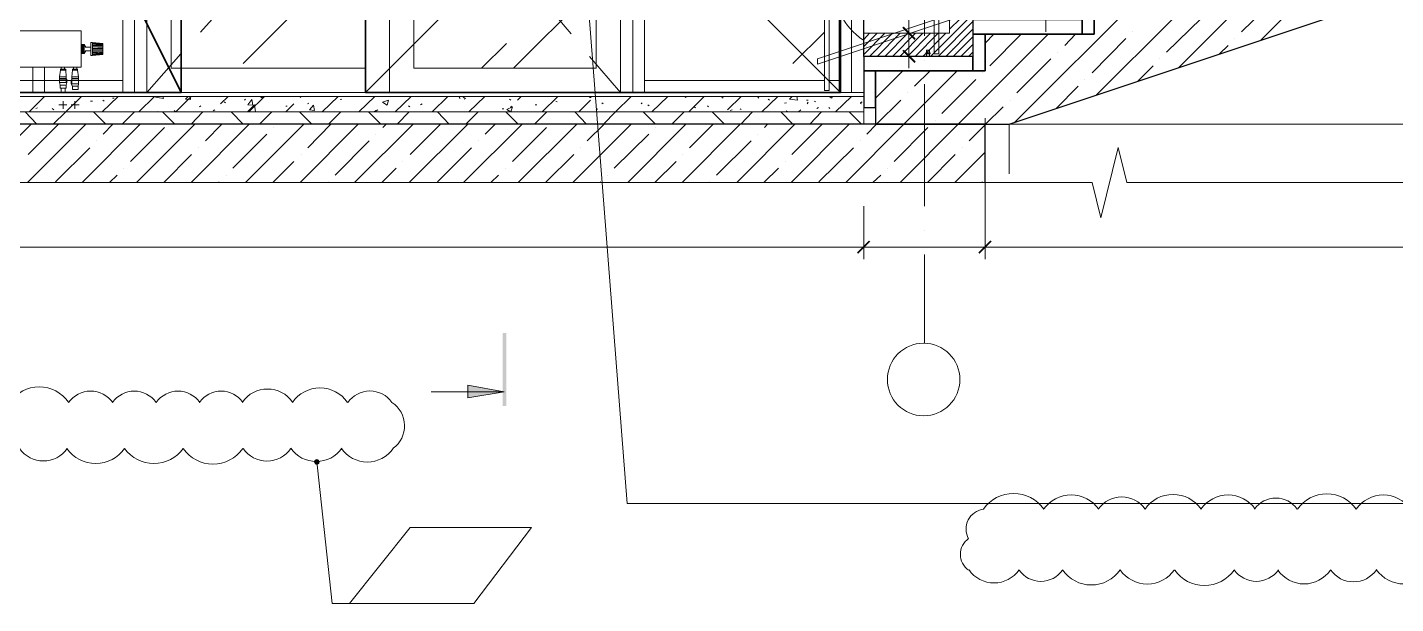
# Model space of a CAD drawing. Header units: millimetres. Extents: x -356862 to 418287, y 0 to 839748.
# Drawn here: x 375108 to 380869, y 766641 to 769067 of the extents above; entities that cross this region are included whole.
import ezdxf

# ---------------------------------------------------------------- set-up
doc = ezdxf.new("R2010")
doc.units = ezdxf.units.MM
doc.layers.add('PDF _Геометрия', color=7, linetype='Continuous', true_color=0xbababa)
doc.layers.add('PDF _Сплошная заливка', color=7, linetype='Continuous', true_color=0xf50000)

msp = doc.modelspace()

# ---------------------------------------------------------------- linework, layer by layer
at = {"color": 1, "lineweight": 35}
for points in [[(374755.3138, 768793.4438), (374755.3138, 770793.4438), (375755.3138, 770793.4438), (375755.3138, 768793.4438), (374755.3138, 768793.4438)], [(374755.3138, 770793.4438), (375755.3138, 768793.4438)], [(376531.1526, 768793.6076), (378531.1526, 770793.6076)], [(376531.1526, 770793.6076), (378531.1526, 768793.6076)]]:
    msp.add_lwpolyline(points, dxfattribs=at)
msp.add_lwpolyline([(376531.1526, 768793.6076), (378531.1526, 768793.6076), (378531.1526, 769793.6076), (376531.1526, 769793.6076)], close=True, dxfattribs=at)
at = {"layer": 'PDF _Геометрия', "color": 150, "lineweight": 30, "true_color": 0x0080ff}
msp.add_lwpolyline([(379139.9154, 776468.0223), (379139.9154, 769098.5377), (379087.9567, 769098.5377), (379087.9567, 768944.8264), (378628.9876, 768944.8264), (378628.9876, 776463.6924)], close=True, dxfattribs=at)
at = {"layer": 'PDF _Геометрия', "color": 8, "lineweight": 25, "true_color": 0x767676}
msp.add_lwpolyline([(378628.9876, 776463.6924), (379139.9154, 776468.0223), (379139.9154, 769098.5377), (379087.9567, 769098.5377), (379087.9567, 768944.8264), (378628.9876, 768944.8264)], close=True, dxfattribs=at)
at = {"layer": 'PDF _Геометрия', "color": 7, "lineweight": 9}
for points in [[(378628.9876, 768944.8264), (378628.9876, 776463.6924)], [(378884.4515, 769031.4243), (378884.4515, 769405.9604)], [(378884.4515, 768929.6718), (378884.4515, 768929.6718)], [(378884.4515, 768314.8264), (378884.4515, 768827.9192)], [(378884.4515, 768213.0738), (378884.4515, 768213.0738)], [(378884.4515, 767736.7852), (378884.4515, 768111.3212)]]:
    msp.add_lwpolyline(points, dxfattribs=at)
at = {"layer": 'PDF _Геометрия', "color": 251, "lineweight": 20, "true_color": 0x545454}
msp.add_lwpolyline([(377117.8536, 773677.4037), (377120.0185, 773651.4243), (377633.1113, 767063.4862), (377728.369, 767063.4862), (382079.9154, 767063.4862)], dxfattribs=at)
at = {"layer": 'PDF _Геометрия', "lineweight": 5}
for points in [[(391302.5959, 773198.9501), (378434.1422, 768912.3522), (378434.1422, 768934.0017), (391302.5959, 773220.5996)], [(376052.6989, 768762.9707), (376057.0288, 768739.1563), (376035.3794, 768741.3212)], [(376312.4928, 768739.1563), (376316.8227, 768717.5068), (376295.1732, 768719.6718)], [(376628.5752, 768760.8058), (376622.0804, 768739.1563), (376602.5959, 768752.146)], [(377150.3278, 768732.6614), (377143.833, 768711.012), (377126.5134, 768721.8367)]]:
    msp.add_lwpolyline(points, close=True, dxfattribs=at)
at = {"layer": 'PDF _Геометрия', "color": 7, "lineweight": 30}
for points in [[(380980.1216, 769499.0532), (380521.1526, 769499.0532), (380521.1526, 769345.3419), (380060.0185, 769345.3419), (380060.0185, 769191.6305), (379598.8845, 769191.6305), (379598.8845, 769037.9192), (379139.9154, 769037.9192), (379139.9154, 768884.2078), (378678.7814, 768884.2078), (378678.7814, 768659.0532), (379241.668, 768659.0532), (391107.7505, 772614.414)], [(379139.9154, 768414.414), (379139.9154, 768659.0532), (372746.8227, 768659.0532)]]:
    msp.add_lwpolyline(points, dxfattribs=at)
at = {"layer": 'PDF _Геометрия', "color": 252, "lineweight": 5, "true_color": 0x989898}
for points in [[(378483.9361, 768843.0738), (378525.0701, 768843.0738), (378525.0701, 768793.28), (378525.0701, 771170.3934), (378525.0701, 772090.4965)], [(378577.0288, 772090.4965), (378577.0288, 771170.3934), (378577.0288, 768793.28)], [(374753.7299, 768843.0738), (375509.2969, 768843.0738), (375509.2969, 768793.28), (375509.2969, 771170.3934), (375509.2969, 772064.5171), (375559.0907, 772064.5171), (375559.0907, 771170.3934), (375559.0907, 768793.28)], [(377656.9257, 768793.28), (377656.9257, 771170.3934), (377656.9257, 772064.5171), (377706.7196, 772064.5171), (377706.7196, 771170.3934), (377706.7196, 768793.28), (377706.7196, 768843.0738), (378464.4515, 768843.0738)]]:
    msp.add_lwpolyline(points, dxfattribs=at)
at = {"layer": 'PDF _Геометрия', "color": 7, "lineweight": 5}
for points in [[(375753.9361, 770932.2491), (375611.0495, 771094.6202), (375611.0495, 768793.28), (375753.9361, 768955.6511)], [(375611.0495, 768793.28), (375611.0495, 771094.6202)], [(377475.0701, 768944.8264), (377604.967, 768793.28), (377604.967, 771094.6202), (377475.0701, 770940.9089)], [(377604.967, 771094.6202), (377604.967, 768793.28)], [(375972.5959, 769200.2903), (375836.2041, 769046.579)], [(377265.0701, 769195.9604), (377397.1319, 769040.0841)], [(374638.9876, 769053.0738), (375333.9361, 769053.0738), (375333.9361, 768899.3625), (374638.9876, 768899.3625)], [(375344.7608, 768964.3109), (375344.7608, 768968.6408), (375344.7608, 768975.1357), (375336.101, 768975.1357), (375336.101, 768977.3006), (375344.7608, 768977.3006), (375344.7608, 768983.7955), (375344.7608, 768988.1254), (375336.101, 768988.1254), (375336.101, 768990.2903), (375344.7608, 768990.2903), (375344.7608, 768992.4553), (375338.266, 768992.4553), (375336.101, 768992.4553), (375336.101, 768990.2903), (375333.9361, 768990.2903), (375333.9361, 768988.1254)], [(375333.9361, 768985.9604), (375333.9361, 768988.1254), (375333.9361, 768985.9604), (375333.9361, 768983.7955), (375333.9361, 768981.6305), (375333.9361, 768979.4656), (375333.9361, 768977.3006), (375333.9361, 768975.1357), (375333.9361, 768972.9707), (375333.9361, 768970.8058), (375333.9361, 768968.6408), (375333.9361, 768966.4759), (375333.9361, 768964.3109)], [(375344.7608, 768990.2903), (375336.101, 768990.2903), (375336.101, 768992.4553), (375336.101, 768994.6202), (375344.7608, 768994.6202), (375346.9257, 768994.6202), (375353.4206, 768983.7955)], [(375336.101, 768992.4553), (375336.101, 768992.4553)], [(375344.7608, 768992.4553), (375336.101, 768992.4553), (375344.7608, 768992.4553)], [(375336.101, 768988.1254), (375336.101, 768988.1254)], [(375344.7608, 768983.7955), (375344.7608, 768981.6305), (375336.101, 768981.6305), (375336.101, 768983.7955)], [(375336.101, 768983.7955), (375336.101, 768983.7955)], [(375344.7608, 768983.7955), (375336.101, 768983.7955), (375344.7608, 768983.7955)], [(375344.7608, 768970.8058), (375344.7608, 768968.6408), (375336.101, 768968.6408), (375336.101, 768970.8058)], [(375336.101, 768970.8058), (375336.101, 768970.8058)], [(375344.7608, 768970.8058), (375336.101, 768970.8058), (375344.7608, 768970.8058)], [(375344.7608, 768994.6202), (375344.7608, 768994.6202)], [(375344.7608, 768992.4553), (375344.7608, 768992.4553)], [(375344.7608, 768992.4553), (375344.7608, 768992.4553)], [(375344.7608, 768983.7955), (375344.7608, 768983.7955)], [(375344.7608, 768970.8058), (375344.7608, 768970.8058)], [(375346.9257, 768957.8161), (375346.9257, 768994.6202)], [(375375.0701, 768983.7955), (375351.2556, 768983.7955)], [(375351.2556, 768983.7955), (375351.2556, 768983.7955)], [(375381.5649, 769003.28), (375375.0701, 769003.28), (375375.0701, 768949.1563), (375381.5649, 768949.1563)], [(375424.8639, 768998.9501), (375381.5649, 769003.28), (375424.8639, 768998.9501), (375424.8639, 768996.7852)], [(375381.5649, 769003.28), (375381.5649, 769003.28)], [(375381.5649, 768998.9501), (375381.5649, 769001.1151), (375424.8639, 768996.7852), (375424.8639, 768994.6202)], [(375381.5649, 769001.1151), (375381.5649, 769001.1151)], [(375381.5649, 768996.7852), (375381.5649, 768998.9501), (375424.8639, 768994.6202), (375424.8639, 768992.4553)], [(375381.5649, 768992.4553), (375381.5649, 768994.6202), (375381.5649, 768996.7852), (375424.8639, 768992.4553), (375424.8639, 768990.2903)], [(375381.5649, 768994.6202), (375381.5649, 768994.6202)], [(375381.5649, 768990.2903), (375381.5649, 768992.4553), (375424.8639, 768990.2903), (375424.8639, 768988.1254)], [(375381.5649, 768985.9604), (375381.5649, 768990.2903), (375424.8639, 768988.1254), (375424.8639, 768983.7955)], [(375381.5649, 768981.6305), (375381.5649, 768983.7955), (375381.5649, 768985.9604), (375424.8639, 768983.7955), (375424.8639, 768979.4656)], [(375381.5649, 768977.3006), (375381.5649, 768981.6305), (375424.8639, 768979.4656), (375424.8639, 768977.3006)], [(375381.5649, 768981.6305), (375381.5649, 768981.6305)], [(375424.8639, 768972.9707), (375424.8639, 768977.3006), (375381.5649, 768977.3006), (375381.5649, 768970.8058), (375424.8639, 768972.9707), (375424.8639, 768968.6408)], [(375381.5649, 768966.4759), (375381.5649, 768968.6408), (375381.5649, 768970.8058)], [(375381.5649, 768970.8058), (375381.5649, 768970.8058)], [(375424.8639, 768998.9501), (375424.8639, 768998.9501)], [(375353.4206, 768968.6408), (375346.9257, 768957.8161), (375344.7608, 768957.8161), (375336.101, 768957.8161), (375336.101, 768959.981), (375344.7608, 768959.981), (375336.101, 768959.981), (375336.101, 768962.146), (375344.7608, 768962.146), (375344.7608, 768959.981), (375338.266, 768959.981), (375336.101, 768959.981), (375336.101, 768962.146), (375333.9361, 768962.146), (375333.9361, 768964.3109), (375333.9361, 768966.4759)], [(375336.101, 768964.3109), (375336.101, 768964.3109)], [(375336.101, 768964.3109), (375336.101, 768964.3109)], [(375344.7608, 768964.3109), (375336.101, 768964.3109), (375344.7608, 768964.3109)], [(375336.101, 768959.981), (375336.101, 768959.981)], [(375344.7608, 768959.981), (375344.7608, 768959.981)], [(375344.7608, 768959.981), (375344.7608, 768959.981)], [(375344.7608, 768957.8161), (375344.7608, 768957.8161)], [(375351.2556, 768968.6408), (375351.2556, 768968.6408)], [(375351.2556, 768968.6408), (375375.0701, 768968.6408)], [(375381.5649, 768962.146), (375381.5649, 768966.4759), (375424.8639, 768968.6408), (375424.8639, 768964.3109)], [(375381.5649, 768959.981), (375381.5649, 768962.146), (375424.8639, 768964.3109), (375424.8639, 768962.146)], [(375381.5649, 768955.6511), (375381.5649, 768957.8161), (375381.5649, 768959.981), (375424.8639, 768962.146), (375424.8639, 768959.981)], [(375381.5649, 768953.4862), (375381.5649, 768955.6511), (375424.8639, 768959.981), (375424.8639, 768957.8161)], [(375381.5649, 768957.8161), (375381.5649, 768957.8161)], [(375424.8639, 768955.6511), (375424.8639, 768955.6511)], [(375130.4309, 768793.28), (375130.4309, 768899.3625), (375180.2247, 768899.3625), (375180.2247, 768793.28)], [(375271.1526, 768851.7336), (375271.1526, 768858.2285), (375243.0082, 768858.2285), (375243.0082, 768851.7336)], [(375249.5031, 768899.3625), (375249.5031, 768890.7027)], [(375264.6577, 768890.7027), (375264.6577, 768899.3625)], [(375323.1113, 768851.7336), (375323.1113, 768858.2285), (375294.967, 768858.2285), (375294.967, 768851.7336)], [(375301.4618, 768899.3625), (375301.4618, 768890.7027)], [(375316.6165, 768890.7027), (375316.6165, 768899.3625)], [(375273.3175, 768834.414), (375271.1526, 768823.5893), (375245.1732, 768823.5893), (375245.1732, 768810.5996), (375271.1526, 768810.5996), (375271.1526, 768823.5893), (375245.1732, 768823.5893), (375243.0082, 768834.414)], [(375249.5031, 768810.5996), (375249.5031, 768793.28)], [(375266.8227, 768793.28), (375266.8227, 768810.5996)], [(375323.1113, 768830.0841), (375320.9464, 768819.2594), (375297.1319, 768819.2594), (375297.1319, 768806.2697), (375320.9464, 768806.2697), (375320.9464, 768819.2594), (375297.1319, 768819.2594), (375292.802, 768830.0841)], [(378628.9876, 768659.0532), (378628.9876, 768793.28), (372746.8227, 768793.28)], [(378628.9876, 768775.9604), (372746.8227, 768775.9604)], [(378628.9876, 768711.012), (372746.8227, 768711.012)], [(379241.668, 768659.0532), (382413.3175, 768659.0532)], [(387448.9876, 768414.414), (387360.2247, 768414.414), (379737.4412, 768414.414), (379700.6371, 768561.6305), (379627.0288, 768265.0326), (379590.2247, 768414.414), (371967.4412, 768414.414), (371878.6783, 768414.414)]]:
    msp.add_lwpolyline(points, dxfattribs=at)
for points in [[(377420.9464, 771094.6202), (376632.9051, 771094.6202), (376632.9051, 768793.28), (376632.9051, 771094.6202), (375795.0701, 771094.6202)], [(375712.802, 768895.0326), (375712.802, 770990.7027), (376531.1526, 770990.7027), (376531.1526, 768895.0326)], [(377503.2144, 768895.0326), (376734.6577, 768895.0326), (376734.6577, 770990.7027), (377503.2144, 770990.7027)], [(375381.5649, 768953.4862), (375424.8639, 768957.8161), (375424.8639, 768955.6511), (375381.5649, 768951.3212)], [(375381.5649, 768951.3212), (375424.8639, 768955.6511), (375424.8639, 768953.4862), (375381.5649, 768949.1563)], [(375247.3381, 768886.3728), (375243.0082, 768858.2285), (375271.1526, 768858.2285), (375268.9876, 768886.3728)], [(375268.9876, 768886.3728), (375268.9876, 768890.7027), (375247.3381, 768890.7027), (375247.3381, 768886.3728)], [(375297.1319, 768886.3728), (375294.967, 768858.2285), (375323.1113, 768858.2285), (375318.7814, 768886.3728)], [(375318.7814, 768886.3728), (375318.7814, 768890.7027), (375297.1319, 768890.7027), (375297.1319, 768886.3728)]]:
    msp.add_lwpolyline(points, close=True, dxfattribs=at)
at = {"layer": 'PDF _Геометрия', "color": 7, "lineweight": 18}
for points in [[(379395.3794, 770787.1975), (379395.3794, 769048.7439)], [(378819.5031, 769345.3419), (378819.5031, 769042.2491)], [(378819.5031, 768895.0326), (378819.5031, 769094.2078)], [(378678.7814, 769042.2491), (378871.4618, 769042.2491)], [(378678.7814, 768944.8264), (378871.4618, 768944.8264)], [(379139.9154, 768685.0326), (379139.9154, 768091.8367), (379139.9154, 768213.0738)], [(378628.9876, 768295.3419), (378628.9876, 768091.8367), (378628.9876, 768314.8264)], [(373666.9257, 768141.6305), (378678.7814, 768141.6305)], [(379191.8742, 768141.6305), (378577.0288, 768141.6305)], [(379087.9567, 768141.6305), (382463.1113, 768141.6305)]]:
    msp.add_lwpolyline(points, dxfattribs=at)
at = {"layer": 'PDF _Геометрия', "color": 254, "lineweight": 5, "true_color": 0xdcdcdc}
for points in [[(376015.8948, 768914.5171), (376531.1526, 769429.7748)], [(377154.6577, 768895.0326), (377462.0804, 769202.4553)], [(378330.2247, 768914.5171), (378464.4515, 769046.579)], [(377020.4309, 768895.0326), (377124.3484, 768998.9501)]]:
    msp.add_lwpolyline(points, dxfattribs=at)
at = {"layer": 'PDF _Геометрия', "lineweight": 5}
for points in [[(378945.0701, 769369.1563), (378945.0701, 768955.6511), (378925.5855, 768955.6511), (378925.5855, 769362.6614)], [(378483.9361, 769263.0738), (378483.9361, 768801.9398), (378464.4515, 768801.9398), (378464.4515, 769263.0738)], [(379265.4824, 768667.713), (379789.4, 769191.6305)], [(380220.2247, 769048.7439), (380365.2763, 769191.6305)], [(379609.7093, 768782.4553), (379927.9808, 769100.7269)], [(379904.1422, 768962.146), (380049.1938, 769105.0326)], [(379953.9361, 768897.1975), (380157.4654, 769100.7269)], [(380300.3278, 769011.9398), (380388.7203, 769100.7269)], [(378782.6989, 768414.414), (379027.3381, 768659.0532), (379406.2041, 769037.9192)], [(379139.9154, 769001.1151), (379176.7196, 769037.9192)], [(379159.4, 768905.8573), (379291.4618, 769037.9192)], [(379475.4824, 768990.2903), (379520.9464, 769037.9192)], [(379761.2556, 769048.7439), (379761.2556, 769048.7439)], [(378906.101, 768944.8264), (378906.101, 768970.8058), (378893.1113, 768970.8058), (378893.1113, 768944.8264)], [(379590.2247, 768875.548), (379733.1113, 769020.5996)], [(380127.1319, 768955.6511), (380163.9361, 768990.2903)], [(380192.0804, 769020.5996), (380192.0804, 769020.5996)], [(378890.9464, 768959.981), (378890.9464, 768955.6511), (378893.1113, 768955.6511)], [(378893.1113, 768959.981), (378890.9464, 768959.981), (378908.266, 768959.981), (378906.101, 768959.981)], [(378906.101, 768955.6511), (378908.266, 768955.6511), (378890.9464, 768955.6511)], [(378908.266, 768955.6511), (378908.266, 768959.981)], [(379274.1422, 768791.1151), (379417.0288, 768934.0017)], [(379445.1732, 768962.146), (379445.1732, 768962.146)], [(379875.9979, 768934.0017), (379875.9979, 768934.0017)], [(378553.2144, 768414.414), (378797.8536, 768659.0532), (379023.0082, 768884.2078)], [(378678.7814, 768769.4656), (378793.5237, 768884.2078)], [(378843.3175, 768819.2594), (378908.266, 768884.2078)], [(379129.0907, 768875.548), (379129.0907, 768875.548)], [(379782.9051, 768840.9089), (379847.8536, 768905.8573)], [(378958.0598, 768704.5171), (379100.9464, 768847.4037)], [(379438.6783, 768726.1666), (379531.7711, 768819.2594)], [(379559.9154, 768847.4037), (379559.9154, 768847.4037)], [(375115.2763, 768711.012), (375180.2247, 768775.9604)], [(375217.0288, 768659.0532), (375268.9876, 768711.012), (375336.101, 768775.9604)], [(375372.9051, 768756.4759), (375381.5649, 768756.4759)], [(375422.6989, 768711.012), (375489.8123, 768775.9604)], [(375424.8639, 768760.8058), (375431.3587, 768756.4759)], [(375465.9979, 768769.4656), (375472.4928, 768769.4656)], [(375576.4103, 768711.012), (375643.5237, 768775.9604)], [(375678.1629, 768775.9604), (375680.3278, 768767.3006), (375647.8536, 768773.7955), (375652.1835, 768775.9604)], [(375732.2866, 768711.012), (375797.235, 768775.9604)], [(375792.9051, 768775.9604), (375795.0701, 768762.9707), (375773.4206, 768765.1357), (375784.2453, 768775.9604)], [(375920.6371, 768745.6511), (375953.1113, 768775.9604)], [(375935.7917, 768754.3109), (375942.2866, 768749.981)], [(376022.3897, 768760.8058), (376026.7196, 768765.1357)], [(376050.534, 768711.012), (376035.3794, 768713.1769), (376063.5237, 768741.3212), (376067.8536, 768711.012)], [(376039.7093, 768711.012), (376106.8227, 768775.9604)], [(376087.3381, 768775.9604), (376098.1629, 768769.4656), (376100.3278, 768775.9604)], [(376195.5855, 768711.012), (376230.2247, 768745.6511)], [(376256.2041, 768771.6305), (376260.534, 768775.9604)], [(376286.5134, 768745.6511), (376293.0082, 768747.8161)], [(376349.2969, 768711.012), (376416.4103, 768775.9604)], [(376425.0701, 768762.9707), (376431.5649, 768765.1357)], [(376503.0082, 768711.012), (376570.1216, 768775.9604)], [(376656.7196, 768711.012), (376723.833, 768775.9604)], [(376762.802, 768741.3212), (376769.2969, 768745.6511)], [(376812.5959, 768711.012), (376877.5443, 768775.9604)], [(376925.1732, 768773.7955), (376929.5031, 768767.3006)], [(376942.4928, 768773.7955), (376948.9876, 768769.4656)], [(376946.8227, 768765.1357), (376953.3175, 768767.3006)], [(376966.3072, 768711.012), (377033.4206, 768775.9604)], [(377137.3381, 768765.1357), (377143.833, 768760.8058)], [(377171.9773, 768760.8058), (377187.1319, 768775.9604)], [(377245.5855, 768741.3212), (377252.0804, 768741.3212)], [(377275.8948, 768711.012), (377340.8433, 768775.9604)], [(377332.1835, 768756.4759), (377338.6783, 768754.3109)], [(377429.6062, 768711.012), (377479.4, 768760.8058)], [(377475.0701, 768771.6305), (377481.5649, 768771.6305)], [(377527.0288, 768749.981), (377531.3587, 768745.6511)], [(377533.5237, 768659.0532), (377583.3175, 768711.012), (377650.4309, 768775.9604)], [(377691.5649, 768745.6511), (377695.8948, 768749.981)], [(377719.7093, 768741.3212), (377726.2041, 768736.9913)], [(377737.0288, 768711.012), (377804.1422, 768775.9604)], [(377877.7505, 768771.6305), (377884.2453, 768775.9604)], [(377892.9051, 768711.012), (377957.8536, 768775.9604)], [(378031.4618, 768773.7955), (378037.9567, 768769.4656)], [(378055.2763, 768719.6718), (378113.7299, 768775.9604)], [(378183.0082, 768773.7955), (378187.3381, 768769.4656)], [(378200.3278, 768711.012), (378267.4412, 768775.9604)], [(378226.3072, 768765.1357), (378232.802, 768760.8058)], [(378295.5855, 768747.8161), (378304.2453, 768749.981)], [(378347.5443, 768775.9604), (378349.7093, 768760.8058), (378317.235, 768765.1357), (378328.0598, 768775.9604)], [(378388.6783, 768760.8058), (378395.1732, 768760.8058)], [(378390.8433, 768745.6511), (378395.1732, 768752.146)], [(378421.1526, 768775.9604), (378421.1526, 768775.9604)], [(378421.1526, 768756.4759), (378425.4824, 768754.3109)], [(378483.9361, 768775.9604), (378494.7608, 768769.4656), (378496.9257, 768775.9604)], [(378509.9154, 768711.012), (378577.0288, 768775.9604)], [(378613.833, 768747.8161), (378620.3278, 768745.6511)], [(378615.9979, 768749.981), (378622.4928, 768754.3109)], [(378641.9773, 768617.9192), (378683.1113, 768659.0532), (378784.8639, 768760.8058)], [(378815.1732, 768791.1151), (378815.1732, 768791.1151)], [(379245.9979, 768760.8058), (379245.9979, 768760.8058)], [(375147.7505, 768659.0532), (375097.9567, 768711.012)], [(375143.4206, 768726.1666), (375149.9154, 768728.3315)], [(375212.6989, 768726.1666), (375219.1938, 768719.6718)], [(375437.8536, 768659.0532), (375385.8948, 768711.012)], [(375507.1319, 768659.0532), (375559.0907, 768711.012)], [(375650.0185, 768711.012), (375654.3484, 768713.1769)], [(375727.9567, 768659.0532), (375675.9979, 768711.012)], [(375725.7917, 768717.5068), (375730.1216, 768713.1769)], [(375797.235, 768659.0532), (375847.0288, 768711.012)], [(375831.8742, 768732.6614), (375838.369, 768736.9913)], [(375890.3278, 768715.3419), (375896.8227, 768719.6718)], [(376015.8948, 768659.0532), (375966.101, 768711.012)], [(376085.1732, 768659.0532), (376137.1319, 768711.012)], [(376195.5855, 768734.8264), (376202.0804, 768734.8264)], [(376305.9979, 768659.0532), (376254.0391, 768711.012)], [(376375.2763, 768659.0532), (376427.235, 768711.012)], [(376596.101, 768659.0532), (376544.1422, 768711.012)], [(376567.9567, 768711.012), (376574.4515, 768717.5068), (376574.4515, 768711.012)], [(376576.6165, 768715.3419), (376583.1113, 768719.6718)], [(376665.3794, 768659.0532), (376715.1732, 768711.012)], [(376713.0082, 768736.9913), (376717.3381, 768732.6614)], [(376884.0391, 768659.0532), (376834.2453, 768711.012)], [(376953.3175, 768659.0532), (377005.2763, 768711.012)], [(377016.101, 768711.012), (377022.5959, 768711.012)], [(377107.0288, 768724.0017), (377113.5237, 768724.0017)], [(377174.1422, 768659.0532), (377122.1835, 768711.012)], [(377141.668, 768730.4965), (377145.9979, 768734.8264)], [(377243.4206, 768659.0532), (377295.3794, 768711.012)], [(377462.0804, 768659.0532), (377412.2866, 768711.012)], [(377503.2144, 768719.6718), (377507.5443, 768724.0017)], [(377752.1835, 768659.0532), (377700.2247, 768711.012)], [(377821.4618, 768659.0532), (377873.4206, 768711.012)], [(377914.5546, 768732.6614), (377921.0495, 768728.3315)], [(377970.8433, 768736.9913), (377975.1732, 768732.6614)], [(378042.2866, 768659.0532), (377990.3278, 768711.012)], [(378066.101, 768717.5068), (378074.7608, 768719.6718)], [(378109.4, 768724.0017), (378113.7299, 768721.8367)], [(378111.5649, 768659.0532), (378161.3587, 768711.012)], [(378330.2247, 768659.0532), (378280.4309, 768711.012)], [(378302.0804, 768715.3419), (378308.5752, 768713.1769)], [(378354.0391, 768711.012), (378364.8639, 768719.6718)], [(378401.668, 768659.0532), (378451.4618, 768711.012)], [(378431.9773, 768726.1666), (378438.4721, 768730.4965)], [(378481.7711, 768730.4965), (378486.101, 768726.1666)], [(378620.3278, 768659.0532), (378568.369, 768711.012)], [(379142.0804, 768659.0532), (379215.6886, 768732.6614)], [(374879.2969, 768414.414), (375123.9361, 768659.0532)], [(375108.7814, 768414.414), (375353.4206, 768659.0532)], [(375110.9464, 768531.3212), (375238.6783, 768659.0532)], [(375338.266, 768414.414), (375582.9051, 768659.0532)], [(375427.0288, 768617.9192), (375468.1629, 768659.0532)], [(375541.7711, 768503.1769), (375684.6577, 768646.0635)], [(375567.7505, 768414.414), (375812.3897, 768659.0532)], [(375797.235, 768414.414), (376041.8742, 768659.0532)], [(375857.8536, 768589.7748), (375927.1319, 768659.0532)], [(376026.7196, 768414.414), (376271.3587, 768659.0532)], [(376145.7917, 768646.0635), (376145.7917, 768646.0635)], [(376256.2041, 768414.414), (376500.8433, 768659.0532)], [(376288.6783, 768559.4656), (376386.101, 768659.0532)], [(376485.6886, 768414.414), (376732.4928, 768659.0532)], [(376604.7608, 768646.0635), (376617.7505, 768659.0532)], [(376715.1732, 768414.414), (376961.9773, 768659.0532)], [(376719.5031, 768531.3212), (376847.235, 768659.0532)], [(376944.6577, 768414.414), (377191.4618, 768659.0532)], [(377035.5855, 768617.9192), (377076.7196, 768659.0532)], [(377150.3278, 768503.1769), (377293.2144, 768646.0635)], [(377174.1422, 768414.414), (377420.9464, 768659.0532)], [(377403.6268, 768414.414), (377650.4309, 768659.0532)], [(377464.2453, 768589.7748), (377535.6886, 768659.0532)], [(377635.2763, 768414.414), (377879.9154, 768659.0532)], [(377752.1835, 768646.0635), (377752.1835, 768646.0635)], [(377864.7608, 768414.414), (378109.4, 768659.0532)], [(377895.0701, 768559.4656), (377994.6577, 768659.0532)], [(378094.2453, 768414.414), (378338.8845, 768659.0532)], [(378211.1526, 768646.0635), (378224.1422, 768659.0532)], [(378323.7299, 768414.414), (378568.369, 768659.0532)], [(378325.8948, 768531.3212), (378453.6268, 768659.0532)], [(378756.7196, 768503.1769), (378899.6062, 768646.0635)], [(378929.9154, 768676.3728), (378929.9154, 768676.3728)], [(379072.802, 768589.7748), (379139.9154, 768656.8882)], [(375398.8845, 768589.7748), (375398.8845, 768589.7748)], [(375972.5959, 768475.0326), (376115.4824, 768617.9192)], [(376403.4206, 768444.7233), (376546.3072, 768589.7748)], [(376574.4515, 768617.9192), (376574.4515, 768617.9192)], [(377005.2763, 768589.7748), (377005.2763, 768589.7748)], [(377578.9876, 768475.0326), (377724.0391, 768617.9192)], [(378009.8123, 768444.7233), (378154.8639, 768589.7748)], [(378183.0082, 768617.9192), (378183.0082, 768617.9192)], [(378613.833, 768589.7748), (378613.833, 768589.7748)], [(375225.6886, 768416.579), (375370.7402, 768559.4656)], [(375682.4928, 768414.414), (375799.4, 768531.3212)], [(375829.7093, 768559.4656), (375829.7093, 768559.4656)], [(376260.534, 768531.3212), (376260.534, 768531.3212)], [(376834.2453, 768416.579), (376977.1319, 768559.4656)], [(377288.8845, 768414.414), (377407.9567, 768531.3212)], [(377436.101, 768559.4656), (377436.101, 768559.4656)], [(377866.9257, 768531.3212), (377866.9257, 768531.3212)], [(378440.6371, 768416.579), (378585.6886, 768559.4656)], [(378897.4412, 768414.414), (379014.3484, 768531.3212)], [(379012.1835, 768414.414), (379139.9154, 768542.146)], [(379044.6577, 768559.4656), (379044.6577, 768559.4656)], [(375513.6268, 768475.0326), (375513.6268, 768475.0326)], [(376141.4618, 768414.414), (376230.2247, 768503.1769)], [(376600.4309, 768414.414), (376661.0495, 768475.0326)], [(376689.1938, 768503.1769), (376689.1938, 768503.1769)], [(377120.0185, 768475.0326), (377120.0185, 768475.0326)], [(377750.0185, 768414.414), (377838.7814, 768503.1769)], [(378208.9876, 768414.414), (378269.6062, 768475.0326)], [(378297.7505, 768503.1769), (378297.7505, 768503.1769)], [(378728.5752, 768475.0326), (378728.5752, 768475.0326)], [(375453.0082, 768414.414), (375485.4824, 768444.7233)], [(375911.9773, 768414.414), (375914.1422, 768416.579)], [(375944.4515, 768444.7233), (375944.4515, 768444.7233)], [(376375.2763, 768416.579), (376375.2763, 768416.579)], [(377059.4, 768414.414), (377091.8742, 768444.7233)], [(377518.369, 768414.414), (377522.6989, 768416.579)], [(377550.8433, 768444.7233), (377550.8433, 768444.7233)], [(377981.668, 768416.579), (377981.668, 768416.579)], [(378667.9567, 768414.414), (378700.4309, 768444.7233)], [(379126.9257, 768414.414), (379129.0907, 768416.579)]]:
    msp.add_lwpolyline(points, dxfattribs=at)
at = {"layer": 'PDF _Геометрия', "color": 84, "lineweight": 20, "true_color": 0x269900}
msp.add_lwpolyline([(378628.9876, 769042.2491), (378990.534, 769042.2491), (378990.534, 769195.9604), (379139.9154, 769195.9604), (379139.9154, 769098.5377), (379087.9567, 769098.5377), (379087.9567, 768944.8264), (378628.9876, 768944.8264)], close=True, dxfattribs=at)
for points in [[(378910.4309, 768944.8264), (379139.9154, 769174.3109)], [(378990.534, 769059.5687), (379129.0907, 769195.9604)], [(378942.9051, 768944.8264), (379087.9567, 769092.0429)], [(378628.9876, 769016.2697), (378652.802, 769042.2491)], [(378628.9876, 768985.9604), (378685.2763, 769042.2491)], [(378628.9876, 768953.4862), (378717.7505, 769042.2491)], [(378652.802, 768944.8264), (378750.2247, 769042.2491)], [(378685.2763, 768944.8264), (378782.6989, 769042.2491)], [(378717.7505, 768944.8264), (378815.1732, 769042.2491)], [(378750.2247, 768944.8264), (378847.6474, 769042.2491)], [(378780.534, 768944.8264), (378877.9567, 769042.2491)], [(378813.0082, 768944.8264), (378910.4309, 769042.2491)], [(378845.4824, 768944.8264), (378942.9051, 769042.2491)], [(378877.9567, 768944.8264), (378975.3794, 769042.2491)], [(378975.3794, 768944.8264), (379087.9567, 769059.5687)], [(379005.6886, 768944.8264), (379087.9567, 769027.0944)], [(379038.1629, 768944.8264), (379087.9567, 768994.6202)], [(379070.6371, 768944.8264), (379087.9567, 768962.146)]]:
    msp.add_lwpolyline(points, dxfattribs=at)
at = {"layer": 'PDF _Геометрия', "color": 7, "lineweight": 30}
for points in [[(379549.0907, 769191.6305), (379549.0907, 769037.9192), (379598.8845, 769037.9192), (379598.8845, 769191.6305)], [(379549.0907, 769098.5377), (379087.9567, 769098.5377), (379087.9567, 769037.9192), (379549.0907, 769037.9192)], [(379087.9567, 769037.9192), (379087.9567, 768884.2078), (379139.9154, 768884.2078), (379139.9154, 769037.9192)], [(379087.9567, 768944.8264), (378628.9876, 768944.8264), (378628.9876, 768884.2078), (379087.9567, 768884.2078)], [(378628.9876, 768884.2078), (378628.9876, 768730.4965), (378678.7814, 768730.4965), (378678.7814, 768884.2078)]]:
    msp.add_lwpolyline(points, close=True, dxfattribs=at)
at = {"layer": 'PDF _Геометрия', "color": 24, "lineweight": 18, "true_color": 0xa12502}
for points in [[(378659.2969, 769057.4037), (378659.2969, 769057.4037)], [(378761.0495, 769033.5893), (378761.0495, 769033.5893)], [(378923.4206, 769048.7439), (378923.4206, 769048.7439)], [(378964.5546, 769035.7542), (378964.5546, 769035.7542)], [(378639.8123, 768988.1254), (378639.8123, 768988.1254)], [(378689.6062, 768981.6305), (378689.6062, 768981.6305)], [(378882.2866, 768988.1254), (378882.2866, 768988.1254)], [(379001.3587, 768979.4656), (379001.3587, 768979.4656)], [(378659.2969, 768955.6511), (378659.2969, 768955.6511)], [(378672.2866, 768966.4759), (378672.2866, 768966.4759)], [(378858.4721, 768955.6511), (378858.4721, 768955.6511)], [(378916.9257, 768966.4759), (378916.9257, 768966.4759)], [(379014.3484, 768964.3109), (379014.3484, 768964.3109)], [(379070.6371, 768962.146), (379070.6371, 768962.146)]]:
    msp.add_lwpolyline(points, dxfattribs=at)
at = {"layer": 'PDF _Геометрия', "color": 8, "lineweight": 5, "true_color": 0x808080}
for points in [[(375271.1526, 768834.414), (375271.1526, 768851.7336), (375243.0082, 768851.7336), (375243.0082, 768834.414), (375273.3175, 768834.414), (375273.3175, 768849.5687), (375243.0082, 768849.5687), (375243.0082, 768834.414), (375273.3175, 768834.414)], [(375292.802, 768830.0841), (375323.1113, 768830.0841), (375323.1113, 768851.7336), (375294.967, 768851.7336), (375294.967, 768830.0841)], [(375240.8433, 768741.3212), (375273.3175, 768741.3212)], [(375258.1629, 768724.0017), (375258.1629, 768756.4759)], [(375292.802, 768741.3212), (375325.2763, 768741.3212)], [(375307.9567, 768724.0017), (375307.9567, 768756.4759)], [(379241.668, 768451.2181), (379241.668, 768659.0532)]]:
    msp.add_lwpolyline(points, dxfattribs=at)
msp.add_lwpolyline([(375323.1113, 768830.0841), (375323.1113, 768845.2388), (375292.802, 768845.2388), (375292.802, 768830.0841)], close=True, dxfattribs=at)
at = {"layer": 'PDF _Геометрия', "color": 1, "lineweight": 20}
for points in [[(375280.7045, 767489.3055, 0.520539925), (375034.2062, 767489.3055, 0.520539923), (374795.2688, 767488.9868)], [(376647.8244, 767295.1032, 0.520570529), (376642.923, 767488.3447, 0.52053993), (376456.4726, 767487.6799)], [(374849.9933, 767293.8305, 0.520540002), (375075.2112, 767293.8305, 0.520540055), (375274.9713, 767293.8636)], [(379386.9959, 767039.2973, 0.520539998), (379133.4041, 767039.2973, 0.520570313), (379070.0498, 766914.4951)], [(380049.2906, 767039.583, 0.520540086), (379813.4325, 767039.583, 0.520540103), (379616.436, 767038.9124)], [(380931.243, 767039.2642, 0.520539952), (380702.4784, 767039.2642, 0.520539925), (380455.4584, 767038.9786)], [(379465.6447, 766783.1685, 0.520539885), (379708.5962, 766783.1685, 0.520539952), (379937.4921, 766783.8049)]]:
    msp.add_lwpolyline(points, format="xyb", dxfattribs=at)
at = {"layer": 'PDF _Геометрия', "color": 7, "lineweight": 13}
for points in [[(376961.9773, 767561.4243), (376961.9773, 767507.3006), (377115.6886, 767533.28), (376808.266, 767533.28), (377115.6886, 767533.28)], [(376961.9773, 767561.4243), (377115.6886, 767533.28), (376961.9773, 767507.3006)]]:
    msp.add_lwpolyline(points, close=True, dxfattribs=at)
at = {"layer": 'PDF _Геометрия', "color": 1, "lineweight": 20}
msp.add_lwpolyline([(376327.6474, 767225.8573), (376329.8123, 767212.8676), (376390.4309, 766641.3212), (376645.8948, 766641.3212), (376970.6371, 766641.3212)], dxfattribs=at)
msp.add_lwpolyline([(376464.0391, 766641.3212), (376987.9567, 766641.3212), (377230.4309, 766961.7336), (376719.5031, 766961.7336)], close=True, dxfattribs=at)
at = {"layer": 'PDF _Геометрия', "color": 7, "lineweight": 20}
msp.add_circle((378881.3186, 767584.8611), 152.6288, dxfattribs=at)
at = {"layer": 'PDF _Геометрия', "color": 1, "lineweight": 20}
for centre, radius, start, end in [((378794.7173, 769256.2684), 295.5154, 125.00243594, 234.99756406), ((375373.959, 767422.4833), 113.6598, 35.00244518, 144.99755482), ((375557.9873, 767424.6483), 111.4948, 35.0024326, 144.9975674), ((375742.0156, 767424.6483), 111.4948, 35.0024326, 144.9975674), ((375923.8784, 767424.6483), 111.4948, 35.0024326, 144.9975674), ((376118.7321, 767415.9885), 128.8144, 35.00244799, 144.99755201), ((376339.5656, 767407.3287), 141.8041, 35.00244437, 144.99755563), ((375395.6096, 767379.1833), 148.299, 215.00244921, 324.99755079), ((375640.2586, 767381.3482), 150.4639, 215.00244563, 324.99755437), ((375889.2376, 767381.3482), 152.6289, 215.00244954, 324.99755046), ((376116.5671, 767364.0275), 122.3196, 215.00243391, 324.99756609), ((376324.4099, 767370.5223), 130.9794, 215.00244534, 324.99755466), ((376538.7486, 767370.5224), 133.1443, 215.00244525, 324.99755475), ((379502.6841, 766957.0007), 141.8041, 35.00244437, 144.99755563), ((380163.0198, 766959.1656), 139.6392, 35.00244322, 144.99755678), ((380364.3689, 766976.4863), 109.3299, 35.00243323, 144.99756677), ((379117.3079, 766848.7489), 81.1856, 125.00245254, 234.99754746), ((379177.9287, 766857.4086), 128.8144, 215.00244799, 324.99755201), ((379374.9467, 766846.5839), 111.4948, 215.0024326, 324.9975674), ((380063.4278, 766870.3995), 152.6289, 215.00244954, 324.99755046), ((380282.0964, 766848.7488), 113.6598, 215.00244518, 324.99755482), ((380483.4454, 766859.5736), 135.3093, 215.00244902, 324.99755098), ((380691.2893, 766850.9138), 117.9897, 215.00245319, 324.99754681), ((380903.4631, 766866.0696), 141.8041, 215.00244437, 324.99755563)]:
    msp.add_arc(centre, radius, start, end, dxfattribs=at)
at = {"layer": 'PDF _Сплошная заливка', "color": 7, "transparency": 33554559}
for points in [[(378847.6474, 769020.5996), (378791.3587, 769066.0635), (378797.8536, 769070.3934)], [(378843.3175, 769014.1047), (378847.6474, 769020.5996), (378791.3587, 769066.0635)], [(378797.8536, 768972.9707), (378791.3587, 768968.6408), (378847.6474, 768923.1769)], [(378791.3587, 768968.6408), (378847.6474, 768923.1769), (378843.3175, 768916.6821)], [(378600.8433, 768119.981), (378605.1732, 768113.4862), (378650.6371, 768169.7748)], [(378650.6371, 768169.7748), (378605.1732, 768113.4862), (378600.8433, 768119.981)], [(378605.1732, 768113.4862), (378650.6371, 768169.7748), (378657.1319, 768165.445)], [(378657.1319, 768165.445), (378650.6371, 768169.7748), (378605.1732, 768113.4862)], [(379161.5649, 768169.7748), (379116.101, 768113.4862), (379111.7711, 768119.981)], [(379111.7711, 768119.981), (379116.101, 768113.4862), (379163.7299, 768169.7748)], [(379168.0598, 768165.445), (379161.5649, 768169.7748), (379116.101, 768113.4862)], [(379116.101, 768113.4862), (379163.7299, 768169.7748), (379168.0598, 768165.445)], [(377124.3484, 767780.0841), (377109.1938, 767780.0841), (377124.3484, 767472.6614)], [(377109.1938, 767780.0841), (377124.3484, 767472.6614), (377109.1938, 767472.6614)], [(377124.3484, 767780.0841), (377109.1938, 767780.0841), (377124.3484, 767472.6614)], [(377109.1938, 767780.0841), (377124.3484, 767472.6614), (377109.1938, 767472.6614)], [(376961.9773, 767561.4243), (377115.6886, 767533.28), (376961.9773, 767533.28)], [(377115.6886, 767533.28), (376961.9773, 767533.28), (376961.9773, 767507.3006)]]:
    msp.add_solid(points, dxfattribs=at)
at = {"layer": 'PDF _Сплошная заливка', "color": 1, "transparency": 33554559}
for points in [[(376316.8227, 767245.3419), (376325.4824, 767238.847), (376314.6577, 767236.6821)], [(376325.4824, 767249.6718), (376316.8227, 767245.3419), (376325.4824, 767238.847)], [(376334.1422, 767247.5068), (376325.4824, 767238.847), (376325.4824, 767249.6718)], [(376338.4721, 767238.847), (376334.1422, 767247.5068), (376325.4824, 767238.847)], [(376325.4824, 767238.847), (376314.6577, 767236.6821), (376318.9876, 767228.0223)], [(376318.9876, 767228.0223), (376327.6474, 767225.8573), (376325.4824, 767238.847)], [(376327.6474, 767225.8573), (376325.4824, 767238.847), (376336.3072, 767230.1872)], [(376325.4824, 767238.847), (376336.3072, 767230.1872), (376338.4721, 767238.847)]]:
    msp.add_solid(points, dxfattribs=at)

doc.saveas('drawing.dxf')
